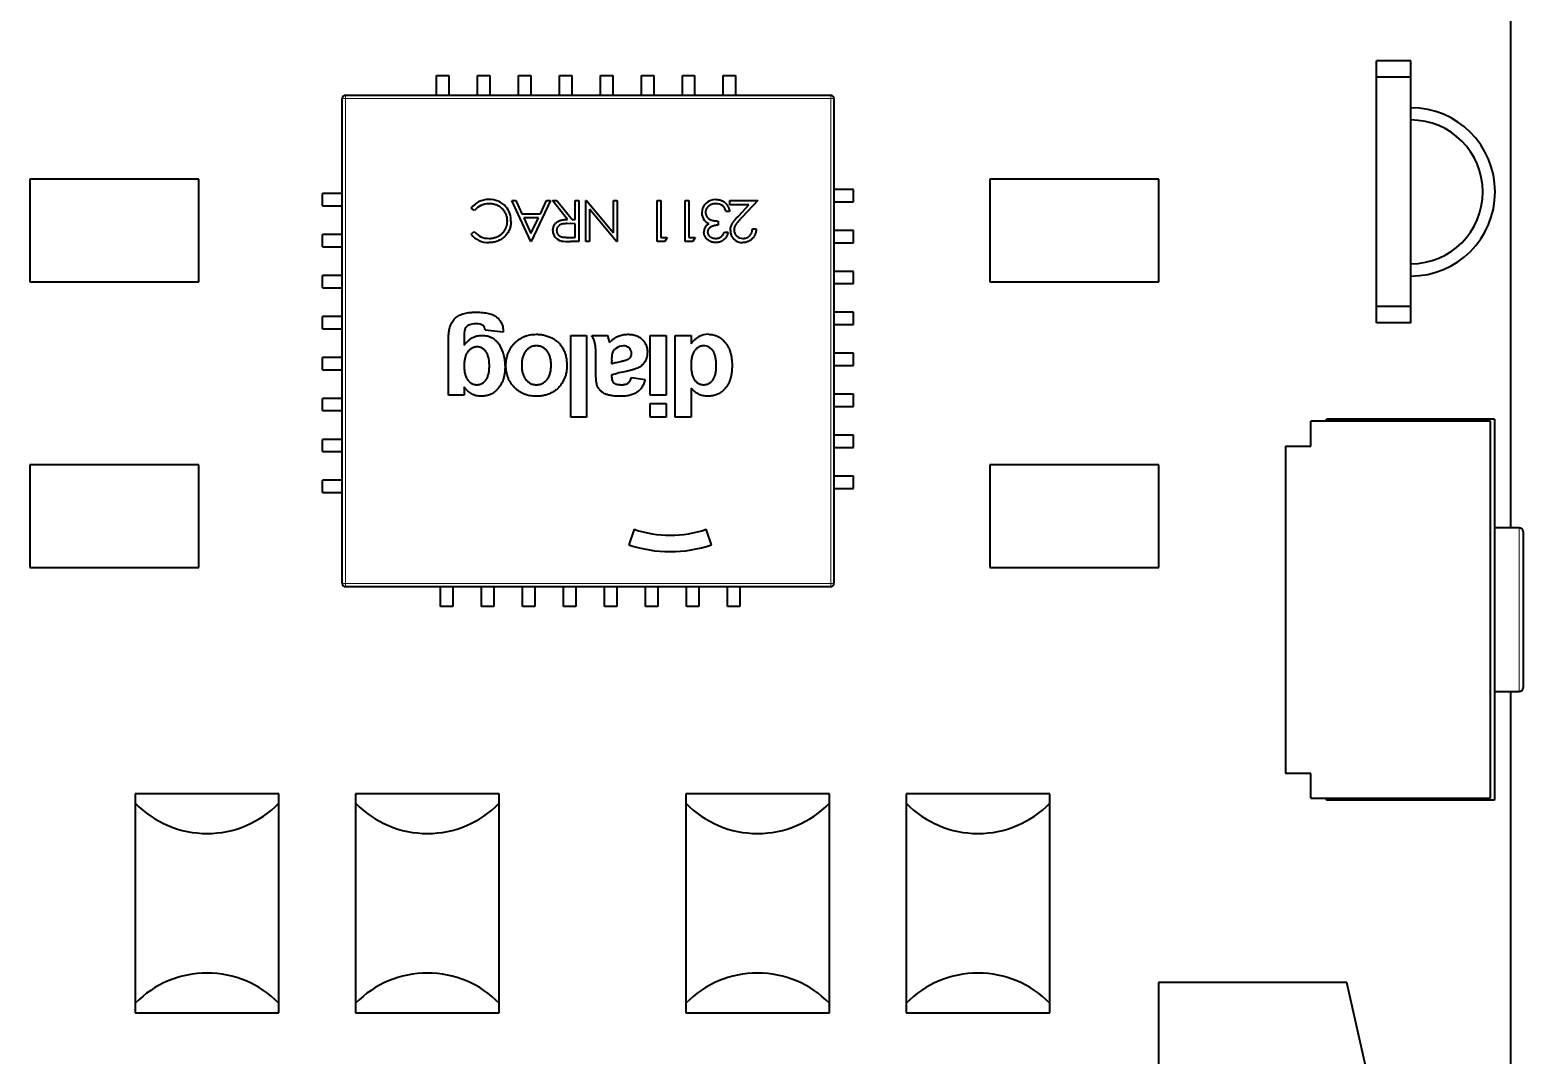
# Model space of a CAD drawing. Header units: inches. Extents: x 7.25 to 10.75, y 3.17 to 5.42.
# Drawn here: x 10.035 to 10.753, y 4.436 to 4.929 of the extents above; entities that cross this region are included whole.
import ezdxf

# ---------------------------------------------------------------- set-up
doc = ezdxf.new("R2010")
doc.units = ezdxf.units.IN
doc.header["$LTSCALE"] = 0.5
doc.header["$MEASUREMENT"] = 0
doc.layers.add('TANGENT_LINES', color=7, linetype='Continuous', lineweight=15)
doc.layers.add('Visible', color=7, linetype='Continuous', lineweight=40)

msp = doc.modelspace()

# ---------------------------------------------------------------- linework, layer by layer
at = {"layer": 'TANGENT_LINES'}
for p, q in [((10.18697, 4.89615), (10.18539, 4.89615)), ((10.18697, 4.89773), (10.18697, 4.89615)), ((10.18697, 4.89615), (10.18697, 4.66308)), ((10.42004, 4.89615), (10.18697, 4.89615)), ((10.42004, 4.89773), (10.42004, 4.89615)), ((10.42004, 4.66308), (10.42004, 4.89615)), ((10.42161, 4.89615), (10.42004, 4.89615)), ((10.75075, 4.61114), (10.75075, 4.68988)), ((10.18697, 4.66308), (10.18539, 4.66308)), ((10.18697, 4.66308), (10.42004, 4.66308)), ((10.18697, 4.66308), (10.18697, 4.66151)), ((10.42004, 4.66308), (10.42004, 4.66151)), ((10.42161, 4.66308), (10.42004, 4.66308))]:
    msp.add_line(p, q, dxfattribs=at)
at = {"layer": 'Visible'}
for p, q in [((10.74681, 4.68988), (10.74681, 5.25678)), ((10.23067, 4.89773), (10.23067, 4.90717)), ((10.23067, 4.90717), (10.23657, 4.90717)), ((10.23657, 4.90717), (10.23657, 4.89773)), ((10.25035, 4.89773), (10.25035, 4.90717)), ((10.25035, 4.90717), (10.25626, 4.90717)), ((10.25626, 4.90717), (10.25626, 4.89773)), ((10.27004, 4.89773), (10.27004, 4.90717)), ((10.27004, 4.90717), (10.27594, 4.90717)), ((10.27594, 4.90717), (10.27594, 4.89773)), ((10.28972, 4.89773), (10.28972, 4.90717)), ((10.28972, 4.90717), (10.29563, 4.90717)), ((10.29563, 4.90717), (10.29563, 4.89773)), ((10.30941, 4.89773), (10.30941, 4.90717)), ((10.30941, 4.90717), (10.31531, 4.90717)), ((10.31531, 4.90717), (10.31531, 4.89773)), ((10.32909, 4.89773), (10.32909, 4.90717)), ((10.32909, 4.90717), (10.335, 4.90717)), ((10.335, 4.90717), (10.335, 4.89773)), ((10.34878, 4.89773), (10.34878, 4.90717)), ((10.34878, 4.90717), (10.35468, 4.90717)), ((10.35468, 4.90717), (10.35468, 4.89773)), ((10.36846, 4.89773), (10.36846, 4.90717)), ((10.36846, 4.90717), (10.37437, 4.90717)), ((10.37437, 4.90717), (10.37437, 4.89773)), ((10.69878, 4.91426), (10.68224, 4.91426)), ((10.68224, 4.90639), (10.68224, 4.91426)), ((10.69878, 4.90639), (10.69878, 4.91426)), ((10.68224, 4.79615), (10.68224, 4.90639)), ((10.69878, 4.90639), (10.68224, 4.90639)), ((10.69878, 4.79615), (10.69878, 4.90639)), ((10.18539, 4.66308), (10.18539, 4.89615)), ((10.18697, 4.89773), (10.42004, 4.89773)), ((10.42161, 4.89615), (10.42161, 4.66308)), ((10.0353, 4.85738), (10.0353, 4.80809)), ((10.11654, 4.85738), (10.0353, 4.85738)), ((10.11654, 4.80809), (10.11654, 4.85738)), ((10.49654, 4.85738), (10.49654, 4.80809)), ((10.57777, 4.85738), (10.49654, 4.85738)), ((10.57777, 4.80809), (10.57777, 4.85738)), ((10.17594, 4.84458), (10.17594, 4.85048)), ((10.18539, 4.85048), (10.17594, 4.85048)), ((10.43106, 4.85245), (10.42161, 4.85245)), ((10.43106, 4.84654), (10.43106, 4.85245)), ((10.17594, 4.84458), (10.18539, 4.84458)), ((10.24885, 4.84228), (10.24728, 4.84347)), ((10.27591, 4.8274), (10.26682, 4.84709)), ((10.26682, 4.84709), (10.26874, 4.84709)), ((10.26874, 4.84709), (10.27165, 4.84078)), ((10.2855, 4.84709), (10.27616, 4.8274)), ((10.28058, 4.84078), (10.28357, 4.84709)), ((10.28357, 4.84709), (10.2855, 4.84709)), ((10.28635, 4.84709), (10.28854, 4.84709)), ((10.29359, 4.838), (10.28635, 4.84709)), ((10.28854, 4.84709), (10.29577, 4.838)), ((10.29721, 4.84709), (10.29897, 4.84709)), ((10.29721, 4.838), (10.29721, 4.84709)), ((10.29897, 4.84709), (10.29897, 4.8274)), ((10.30235, 4.84709), (10.30276, 4.84709)), ((10.30235, 4.8274), (10.30235, 4.84709)), ((10.30276, 4.84709), (10.31573, 4.83163)), ((10.30412, 4.8429), (10.30412, 4.8274)), ((10.31713, 4.8274), (10.30412, 4.8429)), ((10.31573, 4.83163), (10.31573, 4.84709)), ((10.31573, 4.84709), (10.3175, 4.84709)), ((10.3175, 4.84709), (10.3175, 4.8274)), ((10.33673, 4.84709), (10.33849, 4.84709)), ((10.33673, 4.8274), (10.33673, 4.84709)), ((10.33849, 4.84709), (10.33849, 4.82942)), ((10.3502, 4.84709), (10.35197, 4.84709)), ((10.3502, 4.8274), (10.3502, 4.84709)), ((10.35197, 4.84709), (10.35197, 4.82942)), ((10.37161, 4.84507), (10.37161, 4.84709)), ((10.37161, 4.84709), (10.38498, 4.84709)), ((10.38077, 4.84507), (10.37161, 4.84507)), ((10.37584, 4.83981), (10.38077, 4.84507)), ((10.38498, 4.84709), (10.37735, 4.83894)), ((10.42161, 4.84654), (10.43106, 4.84654)), ((10.27165, 4.84078), (10.28058, 4.84078)), ((10.27258, 4.83876), (10.27605, 4.83124)), ((10.27962, 4.83876), (10.27258, 4.83876)), ((10.27605, 4.83124), (10.27962, 4.83876)), ((10.29721, 4.83598), (10.2936, 4.83601)), ((10.29577, 4.838), (10.29721, 4.838)), ((10.29721, 4.82942), (10.29721, 4.83598)), ((10.36595, 4.83724), (10.36595, 4.83523)), ((10.3715, 4.84179), (10.36972, 4.84179)), ((10.17594, 4.82489), (10.17594, 4.8308)), ((10.18539, 4.8308), (10.17594, 4.8308)), ((10.24727, 4.831), (10.24883, 4.83219)), ((10.29352, 4.82942), (10.29721, 4.82942)), ((10.33849, 4.82942), (10.34152, 4.82942)), ((10.34152, 4.82942), (10.34037, 4.8274)), ((10.35197, 4.82942), (10.355, 4.82942)), ((10.355, 4.82942), (10.35384, 4.8274)), ((10.36898, 4.83194), (10.37075, 4.83194)), ((10.38246, 4.83346), (10.38422, 4.83346)), ((10.43106, 4.83277), (10.42161, 4.83277)), ((10.43106, 4.82686), (10.43106, 4.83277)), ((10.17594, 4.82489), (10.18539, 4.82489)), ((10.27616, 4.8274), (10.27591, 4.8274)), ((10.29897, 4.8274), (10.29503, 4.8274)), ((10.30412, 4.8274), (10.30235, 4.8274)), ((10.3175, 4.8274), (10.31713, 4.8274)), ((10.34037, 4.8274), (10.33673, 4.8274)), ((10.35384, 4.8274), (10.3502, 4.8274)), ((10.42161, 4.82686), (10.43106, 4.82686)), ((10.0353, 4.80809), (10.11654, 4.80809)), ((10.17594, 4.80521), (10.17594, 4.81111)), ((10.18539, 4.81111), (10.17594, 4.81111)), ((10.43106, 4.81308), (10.42161, 4.81308)), ((10.42161, 4.80717), (10.43106, 4.80717)), ((10.43106, 4.80717), (10.43106, 4.81308)), ((10.49654, 4.80809), (10.57777, 4.80809)), ((10.17594, 4.80521), (10.18539, 4.80521)), ((10.43106, 4.7934), (10.42161, 4.7934)), ((10.43106, 4.78749), (10.43106, 4.7934)), ((10.69878, 4.79615), (10.68224, 4.79615)), ((10.68224, 4.78828), (10.68224, 4.79615)), ((10.69878, 4.78828), (10.69878, 4.79615)), ((10.17594, 4.78552), (10.17594, 4.79143)), ((10.18539, 4.79143), (10.17594, 4.79143)), ((10.17594, 4.78552), (10.18539, 4.78552)), ((10.42161, 4.78749), (10.43106, 4.78749)), ((10.69878, 4.78828), (10.68224, 4.78828)), ((10.23637, 4.75357), (10.23637, 4.77902)), ((10.24394, 4.78168), (10.24394, 4.77754)), ((10.26262, 4.78385), (10.25402, 4.78487)), ((10.26265, 4.78476), (10.26262, 4.78385)), ((10.29522, 4.78234), (10.3028, 4.78234)), ((10.29522, 4.74297), (10.29522, 4.78234)), ((10.3028, 4.78234), (10.3028, 4.74297)), ((10.30522, 4.78234), (10.31282, 4.78234)), ((10.31282, 4.78234), (10.31352, 4.77993)), ((10.31351, 4.77993), (10.31376, 4.77897)), ((10.33338, 4.78234), (10.34095, 4.78234)), ((10.33338, 4.75357), (10.33338, 4.78234)), ((10.34095, 4.78234), (10.34095, 4.75357)), ((10.3454, 4.78234), (10.35297, 4.78234)), ((10.3454, 4.74297), (10.3454, 4.78234)), ((10.35297, 4.78234), (10.35297, 4.77818)), ((10.17594, 4.76584), (10.17594, 4.77174)), ((10.18539, 4.77174), (10.17594, 4.77174)), ((10.30724, 4.76409), (10.30724, 4.77293)), ((10.43106, 4.77371), (10.42161, 4.77371)), ((10.43106, 4.7678), (10.43106, 4.77371)), ((10.17594, 4.76584), (10.18539, 4.76584)), ((10.31481, 4.77014), (10.31481, 4.76871)), ((10.42161, 4.7678), (10.43106, 4.7678)), ((10.24394, 4.75753), (10.24394, 4.75357)), ((10.31481, 4.76319), (10.31481, 4.76244)), ((10.3244, 4.76215), (10.33096, 4.76114)), ((10.35297, 4.757), (10.35297, 4.74297)), ((10.17594, 4.74615), (10.17594, 4.75206)), ((10.18539, 4.75206), (10.17594, 4.75206)), ((10.24394, 4.75357), (10.23637, 4.75357)), ((10.34095, 4.75357), (10.33338, 4.75357)), ((10.33338, 4.74953), (10.34095, 4.74953)), ((10.33338, 4.74297), (10.33338, 4.74953)), ((10.34095, 4.74953), (10.34095, 4.74297)), ((10.43106, 4.75402), (10.42161, 4.75402)), ((10.43106, 4.74812), (10.43106, 4.75402)), ((10.17594, 4.74615), (10.18539, 4.74615)), ((10.3028, 4.74297), (10.29522, 4.74297)), ((10.34095, 4.74297), (10.33338, 4.74297)), ((10.35297, 4.74297), (10.3454, 4.74297)), ((10.42161, 4.74812), (10.43106, 4.74812)), ((10.73697, 4.74106), (10.65072, 4.74106)), ((10.65072, 4.72916), (10.65072, 4.74106)), ((10.73894, 4.74204), (10.65823, 4.74204)), ((10.65823, 4.74106), (10.65823, 4.74204)), ((10.73697, 4.55996), (10.73697, 4.74106)), ((10.73894, 4.74204), (10.73894, 4.55897)), ((10.17594, 4.72647), (10.17594, 4.73237)), ((10.18539, 4.73237), (10.17594, 4.73237)), ((10.43106, 4.73434), (10.42161, 4.73434)), ((10.42161, 4.72843), (10.43106, 4.72843)), ((10.43106, 4.72843), (10.43106, 4.73434)), ((10.63854, 4.72916), (10.63854, 4.57185)), ((10.63854, 4.72916), (10.65072, 4.72916)), ((10.17594, 4.72647), (10.18539, 4.72647)), ((10.0353, 4.7201), (10.0353, 4.67081)), ((10.11654, 4.7201), (10.0353, 4.7201)), ((10.11654, 4.67081), (10.11654, 4.7201)), ((10.43106, 4.71465), (10.42161, 4.71465)), ((10.43106, 4.70875), (10.43106, 4.71465)), ((10.49654, 4.7201), (10.49654, 4.67081)), ((10.57777, 4.7201), (10.49654, 4.7201)), ((10.57777, 4.67081), (10.57777, 4.7201)), ((10.17594, 4.70678), (10.17594, 4.71269)), ((10.18539, 4.71269), (10.17594, 4.71269)), ((10.17594, 4.70678), (10.18539, 4.70678)), ((10.42161, 4.70875), (10.43106, 4.70875)), ((10.32565, 4.68915), (10.3231, 4.6817)), ((10.36279, 4.6817), (10.36024, 4.68915)), ((10.75075, 4.68988), (10.73894, 4.68988)), ((10.75272, 4.68791), (10.75272, 4.61311)), ((10.0353, 4.67081), (10.11654, 4.67081)), ((10.49654, 4.67081), (10.57777, 4.67081)), ((10.42004, 4.66151), (10.18697, 4.66151)), ((10.23264, 4.65206), (10.23264, 4.66151)), ((10.23854, 4.66151), (10.23854, 4.65206)), ((10.25232, 4.65206), (10.25232, 4.66151)), ((10.25823, 4.66151), (10.25823, 4.65206)), ((10.27201, 4.65206), (10.27201, 4.66151)), ((10.27791, 4.66151), (10.27791, 4.65206)), ((10.29169, 4.65206), (10.29169, 4.66151)), ((10.2976, 4.66151), (10.2976, 4.65206)), ((10.31138, 4.65206), (10.31138, 4.66151)), ((10.31728, 4.66151), (10.31728, 4.65206)), ((10.33106, 4.65206), (10.33106, 4.66151)), ((10.33697, 4.66151), (10.33697, 4.65206)), ((10.35075, 4.65206), (10.35075, 4.66151)), ((10.35665, 4.66151), (10.35665, 4.65206)), ((10.37043, 4.65206), (10.37043, 4.66151)), ((10.37634, 4.66151), (10.37634, 4.65206)), ((10.23854, 4.65206), (10.23264, 4.65206)), ((10.25823, 4.65206), (10.25232, 4.65206)), ((10.27791, 4.65206), (10.27201, 4.65206)), ((10.2976, 4.65206), (10.29169, 4.65206)), ((10.31728, 4.65206), (10.31138, 4.65206)), ((10.33697, 4.65206), (10.33106, 4.65206)), ((10.35665, 4.65206), (10.35075, 4.65206)), ((10.37634, 4.65206), (10.37043, 4.65206)), ((10.73894, 4.61114), (10.75075, 4.61114)), ((10.74681, 3.28828), (10.74681, 4.61114)), ((10.65072, 4.57185), (10.63854, 4.57185)), ((10.65072, 4.55996), (10.65072, 4.57185)), ((10.08595, 4.5621), (10.08595, 4.55751)), ((10.15494, 4.5621), (10.08595, 4.5621)), ((10.08595, 4.55751), (10.08595, 4.46143)), ((10.15494, 4.55751), (10.15494, 4.5621)), ((10.15494, 4.46143), (10.15494, 4.55751)), ((10.19182, 4.5621), (10.19182, 4.55751)), ((10.26081, 4.5621), (10.19182, 4.5621)), ((10.19182, 4.55751), (10.19182, 4.46143)), ((10.26081, 4.55751), (10.26081, 4.5621)), ((10.26081, 4.46143), (10.26081, 4.55751)), ((10.35043, 4.5621), (10.35043, 4.55751)), ((10.41942, 4.5621), (10.35043, 4.5621)), ((10.35043, 4.55751), (10.35043, 4.46143)), ((10.41942, 4.55751), (10.41942, 4.5621)), ((10.41942, 4.46143), (10.41942, 4.55751)), ((10.4563, 4.5621), (10.4563, 4.55751)), ((10.52529, 4.5621), (10.4563, 4.5621)), ((10.4563, 4.55751), (10.4563, 4.46143)), ((10.52529, 4.55751), (10.52529, 4.5621)), ((10.52529, 4.46143), (10.52529, 4.55751)), ((10.65072, 4.55996), (10.73697, 4.55996)), ((10.65823, 4.55897), (10.65823, 4.55996)), ((10.73894, 4.55897), (10.65823, 4.55897)), ((10.66807, 4.47135), (10.57752, 4.47135)), ((10.57752, 4.47135), (10.57752, 4.43198)), ((10.69563, 4.3493), (10.66807, 4.47135)), ((10.08595, 4.46143), (10.08595, 4.45684)), ((10.08595, 4.45684), (10.15494, 4.45684)), ((10.15494, 4.45684), (10.15494, 4.46143)), ((10.19182, 4.46143), (10.19182, 4.45684)), ((10.19182, 4.45684), (10.26081, 4.45684)), ((10.26081, 4.45684), (10.26081, 4.46143)), ((10.35043, 4.46143), (10.35043, 4.45684)), ((10.35043, 4.45684), (10.41942, 4.45684)), ((10.41942, 4.45684), (10.41942, 4.46143)), ((10.4563, 4.46143), (10.4563, 4.45684)), ((10.4563, 4.45684), (10.52529, 4.45684)), ((10.52529, 4.45684), (10.52529, 4.46143))]:
    msp.add_line(p, q, dxfattribs=at)
for centre, radius, start, end in [((10.18697, 4.89615), 0.00157, 90, 180), ((10.42004, 4.89615), 0.00157, 0, 90), ((10.69878, 4.85127), 0.04045, 270, 90), ((10.69878, 4.85127), 0.03454, 270, 90), ((10.25553, 4.83725), 0.01033, 88.20658, 142.98637), ((10.2557, 4.83679), 0.00877, 88.94107, 141.31103), ((10.25638, 4.8374), 0.01017, 41.63939, 92.98556), ((10.2561, 4.83742), 0.01036, 358.3805, 40.50907), ((10.36462, 4.84109), 0.00651, 87.15195, 178.71916), ((10.36514, 4.84059), 0.00498, 52.04896, 92.6527), ((10.36437, 4.84061), 0.00548, 12.38799, 45.54794), ((10.364, 4.84125), 0.00587, 180.14876, 216.83072), ((10.36372, 4.83207), 0.00459, 119.7751, 180.67307), ((10.36329, 4.84059), 0.00488, 215.55794, 247.74252), ((10.25548, 4.83719), 0.01028, 217.00611, 272.20639), ((10.2557, 4.83779), 0.00886, 219.16868, 271.8701), ((10.29154, 4.83256), 0.00497, 178.79623, 258.80547), ((10.37762, 4.83265), 0.00576, 179.05612, 271.81511), ((10.37773, 4.83306), 0.00413, 182.10176, 272.30099), ((10.29425, 4.85485), 0.02745, 262.28865, 271.62572), ((10.24764, 4.7841), 0.0035, 123.7373, 163.25303), ((10.24932, 4.77972), 0.00816, 85.96579, 116.45343), ((10.25034, 4.78283), 0.00505, 56.88521, 95.08697), ((10.2507, 4.78477), 0.00332, 1.58085, 43.57708), ((10.2567, 4.78232), 0.01275, 167.32878, 182.89759), ((10.36148, 4.77277), 0.01008, 90.50254, 147.54485), ((10.24626, 4.76856), 0.01735, 357.73009, 30.91723), ((10.33087, 4.77076), 0.01606, 169.65795, 182.20883), ((10.31919, 4.7725), 0.00425, 124.41852, 164.43712), ((10.32049, 4.77133), 0.00596, 90.3896, 128.38182), ((10.32066, 4.77353), 0.00375, 0.9127, 93.18333), ((10.32147, 4.7736), 0.00294, 301.25941, 359.68072), ((10.35898, 4.77192), 0.00538, 25.42414, 90.08644), ((10.32872, 4.72417), 0.04142, 99.46342, 109.62413), ((10.34294, 4.7397), 0.05343, 251.11312, 288.88688), ((10.75075, 4.68791), 0.00197, 0, 90), ((10.34294, 4.7397), 0.0613, 251.11312, 288.88688), ((10.18697, 4.66308), 0.00157, 180, 270), ((10.42004, 4.66308), 0.00157, 270, 0), ((10.75075, 4.61311), 0.00197, 270, 0), ((10.12045, 4.59119), 0.04821, 224.32031, 315.67969), ((10.22632, 4.59119), 0.04821, 224.32031, 315.67969), ((10.38493, 4.59119), 0.04821, 224.32031, 315.67969), ((10.4908, 4.59119), 0.04821, 224.32031, 315.67969), ((10.12045, 4.42774), 0.04821, 44.32031, 135.67969), ((10.22632, 4.42774), 0.04821, 44.32031, 135.67969), ((10.38493, 4.42774), 0.04821, 44.32031, 135.67969), ((10.4908, 4.42774), 0.04821, 44.32031, 135.67969)]:
    msp.add_arc(centre, radius, start, end, dxfattribs=at)
for points, knots in [([(10.2647, 4.83726), (10.26469, 4.83756), (10.26468, 4.83813), (10.26456, 4.83896), (10.26437, 4.83977), (10.26409, 4.84053), (10.26374, 4.84126), (10.2633, 4.84194), (10.26279, 4.8426), (10.2622, 4.84321), (10.26156, 4.84376), (10.26087, 4.84425), (10.26013, 4.84465), (10.25936, 4.84499), (10.25854, 4.84525), (10.25769, 4.84544), (10.25679, 4.84556), (10.25618, 4.84557), (10.25586, 4.84557)], [0, 0, 0, 0, 0.064322, 0.126289, 0.186724, 0.246417, 0.305584, 0.365437, 0.426333, 0.488846, 0.55173, 0.613923, 0.675488, 0.737337, 0.800231, 0.864504, 0.931042, 1, 1, 1, 1]), ([(10.36491, 4.84557), (10.36472, 4.84557), (10.36436, 4.84556), (10.36384, 4.8455), (10.36334, 4.84541), (10.36287, 4.84527), (10.36242, 4.8451), (10.36201, 4.84488), (10.36163, 4.84462), (10.36127, 4.84433), (10.36095, 4.84402), (10.36067, 4.84368), (10.36043, 4.84334), (10.36023, 4.84298), (10.36008, 4.84261), (10.35998, 4.84222), (10.3599, 4.84182), (10.3599, 4.84155), (10.3599, 4.84141)], [0, 0, 0, 0, 0.076072, 0.148752, 0.218403, 0.28576, 0.350598, 0.414964, 0.478069, 0.541761, 0.60435, 0.664075, 0.721464, 0.777587, 0.832644, 0.887844, 0.94346, 1, 1, 1, 1]), ([(10.36494, 4.84759), (10.36515, 4.84759), (10.36556, 4.84758), (10.36617, 4.84751), (10.36675, 4.84739), (10.36731, 4.84724), (10.36783, 4.84702), (10.36834, 4.84677), (10.36881, 4.84647), (10.36926, 4.84612), (10.36967, 4.84573), (10.36993, 4.84543), (10.37007, 4.84526), (10.37008, 4.84524), (10.37018, 4.8451), (10.3704, 4.8448), (10.37069, 4.8443), (10.37095, 4.84373), (10.37117, 4.84312), (10.37137, 4.84247), (10.37146, 4.84202), (10.3715, 4.84179)], [0, 0, 0, 0, 0.065538, 0.128956, 0.190367, 0.249965, 0.308569, 0.366415, 0.424556, 0.483181, 0.542251, 0.601744, 0.608717, 0.608717, 0.608717, 0.662508, 0.7245, 0.789139, 0.856354, 0.926299, 1, 1, 1, 1]), ([(10.26647, 4.83713), (10.26646, 4.83678), (10.26644, 4.83608), (10.2663, 4.83506), (10.26606, 4.83408), (10.26573, 4.83314), (10.2653, 4.83225), (10.26478, 4.8314), (10.26416, 4.83059), (10.26346, 4.82984), (10.26268, 4.82915), (10.26185, 4.82854), (10.26097, 4.82804), (10.26005, 4.82762), (10.25907, 4.82729), (10.25805, 4.82707), (10.25698, 4.82692), (10.25625, 4.82691), (10.25588, 4.8269)], [0, 0, 0, 0, 0.064558, 0.127014, 0.187955, 0.248014, 0.307748, 0.368235, 0.42947, 0.492743, 0.556258, 0.618217, 0.679655, 0.741246, 0.803415, 0.866815, 0.932328, 1, 1, 1, 1]), ([(10.25599, 4.82892), (10.25618, 4.82892), (10.25658, 4.82892), (10.25716, 4.82898), (10.25773, 4.82907), (10.25829, 4.82919), (10.25884, 4.82935), (10.25938, 4.82954), (10.25991, 4.82977), (10.26042, 4.83003), (10.26091, 4.83032), (10.26138, 4.83063), (10.26182, 4.83097), (10.26223, 4.83134), (10.26262, 4.83172), (10.26297, 4.83213), (10.26329, 4.83257), (10.26359, 4.83303), (10.26385, 4.8335), (10.26407, 4.834), (10.26427, 4.83451), (10.26443, 4.83503), (10.26455, 4.83557), (10.26464, 4.83612), (10.26469, 4.83669), (10.2647, 4.83707), (10.2647, 4.83726)], [0, 0, 0, 0, 0.043953, 0.087499, 0.130458, 0.172745, 0.215395, 0.25764, 0.300141, 0.343108, 0.38591, 0.427669, 0.4688, 0.509472, 0.549862, 0.589957, 0.630146, 0.670608, 0.711121, 0.751363, 0.791784, 0.832465, 0.873324, 0.914546, 0.956925, 1, 1, 1, 1]), ([(10.28661, 4.83267), (10.28661, 4.83293), (10.28663, 4.83344), (10.28678, 4.83418), (10.28703, 4.83488), (10.28737, 4.83552), (10.2878, 4.8361), (10.28832, 4.83661), (10.28892, 4.83703), (10.28949, 4.83733), (10.28999, 4.83751), (10.2904, 4.83765), (10.29085, 4.83775), (10.29133, 4.83784), (10.29184, 4.83791), (10.29239, 4.83796), (10.29298, 4.83799), (10.29338, 4.838), (10.29359, 4.838)], [0, 0, 0, 0, 0.07878, 0.153721, 0.226714, 0.299191, 0.37119, 0.443006, 0.516689, 0.593217, 0.633873, 0.676989, 0.7229, 0.771959, 0.824211, 0.879379, 0.937948, 1, 1, 1, 1]), ([(10.2936, 4.83601), (10.29343, 4.83601), (10.29311, 4.83601), (10.29264, 4.83599), (10.2922, 4.83596), (10.29179, 4.83592), (10.29142, 4.83587), (10.29108, 4.83581), (10.29078, 4.83574), (10.29043, 4.83562), (10.29003, 4.83545), (10.2896, 4.83518), (10.28923, 4.83486), (10.28893, 4.83448), (10.28868, 4.83406), (10.28851, 4.83362), (10.28839, 4.83315), (10.28838, 4.83283), (10.28837, 4.83266)], [0, 0, 0, 0, 0.071655, 0.138887, 0.201147, 0.259076, 0.312197, 0.360614, 0.405011, 0.445019, 0.518453, 0.589423, 0.658039, 0.727281, 0.795827, 0.863188, 0.930404, 1, 1, 1, 1]), ([(10.3599, 4.84141), (10.3599, 4.84123), (10.35992, 4.84086), (10.36005, 4.84032), (10.36027, 4.8398), (10.36057, 4.83931), (10.36094, 4.83886), (10.36137, 4.83845), (10.36186, 4.83812), (10.36232, 4.83789), (10.36272, 4.83773), (10.36307, 4.83762), (10.36345, 4.83754), (10.36388, 4.83745), (10.36434, 4.83738), (10.36484, 4.83732), (10.36538, 4.83728), (10.36576, 4.83726), (10.36595, 4.83724)], [0, 0, 0, 0, 0.066907, 0.13348, 0.201027, 0.271634, 0.342905, 0.413859, 0.485996, 0.560246, 0.599899, 0.644068, 0.691904, 0.744697, 0.801499, 0.862863, 0.929331, 1, 1, 1, 1]), ([(10.37186, 4.83275), (10.37187, 4.83302), (10.37189, 4.83357), (10.37205, 4.83437), (10.3723, 4.83514), (10.3726, 4.83576), (10.37291, 4.83626), (10.37319, 4.83668), (10.37351, 4.83712), (10.37388, 4.8376), (10.37431, 4.83811), (10.37477, 4.83865), (10.37529, 4.83922), (10.37565, 4.83961), (10.37584, 4.83981)], [0, 0, 0, 0, 0.098701, 0.195671, 0.29242, 0.391339, 0.444459, 0.504225, 0.570348, 0.642914, 0.72229, 0.807923, 0.90047, 1, 1, 1, 1]), ([(10.37735, 4.83894), (10.37716, 4.83875), (10.3768, 4.83837), (10.3763, 4.83783), (10.37585, 4.83732), (10.37544, 4.83686), (10.37509, 4.83643), (10.37478, 4.83605), (10.37454, 4.83569), (10.37427, 4.83528), (10.37401, 4.83478), (10.37379, 4.83417), (10.37365, 4.83354), (10.37363, 4.83312), (10.37362, 4.83291)], [0, 0, 0, 0, 0.110803, 0.212829, 0.306101, 0.390647, 0.466924, 0.534481, 0.593587, 0.644557, 0.7362, 0.825024, 0.911986, 1, 1, 1, 1]), ([(10.28837, 4.83266), (10.28838, 4.8325), (10.28839, 4.83219), (10.2885, 4.83173), (10.28869, 4.8313), (10.28893, 4.83089), (10.28924, 4.83052), (10.2896, 4.83021), (10.29, 4.82995), (10.29037, 4.82978), (10.2907, 4.82968), (10.29099, 4.8296), (10.29132, 4.82955), (10.29168, 4.8295), (10.29209, 4.82946), (10.29253, 4.82944), (10.29301, 4.82942), (10.29334, 4.82942), (10.29352, 4.82942)], [0, 0, 0, 0, 0.068801, 0.136339, 0.203981, 0.273501, 0.342899, 0.410938, 0.479129, 0.54949, 0.587827, 0.630814, 0.678939, 0.731984, 0.79115, 0.85531, 0.9251, 1, 1, 1, 1]), ([(10.36489, 4.8269), (10.36463, 4.8269), (10.36412, 4.82692), (10.36338, 4.82706), (10.36266, 4.82728), (10.36197, 4.82759), (10.36133, 4.82797), (10.36077, 4.82842), (10.36028, 4.82893), (10.35987, 4.8295), (10.35955, 4.8301), (10.35931, 4.83072), (10.35917, 4.83136), (10.35915, 4.8318), (10.35914, 4.83201)], [0, 0, 0, 0, 0.090254, 0.17854, 0.266093, 0.354631, 0.441886, 0.525747, 0.608114, 0.690197, 0.770821, 0.848326, 0.924012, 1, 1, 1, 1]), ([(10.36595, 4.83523), (10.36571, 4.83522), (10.36523, 4.83521), (10.36453, 4.83512), (10.36387, 4.83498), (10.36325, 4.83477), (10.36268, 4.83453), (10.36219, 4.83425), (10.36178, 4.83394), (10.36146, 4.83359), (10.36121, 4.83322), (10.36103, 4.83283), (10.36093, 4.83242), (10.36091, 4.83214), (10.36091, 4.832)], [0, 0, 0, 0, 0.110174, 0.215729, 0.318104, 0.417658, 0.511742, 0.59626, 0.673405, 0.744145, 0.810662, 0.874049, 0.936691, 1, 1, 1, 1]), ([(10.36091, 4.832), (10.36091, 4.8319), (10.36091, 4.8317), (10.36097, 4.8314), (10.36106, 4.83111), (10.36118, 4.83083), (10.36134, 4.83056), (10.36153, 4.8303), (10.36177, 4.83006), (10.36203, 4.82983), (10.36231, 4.82961), (10.36262, 4.82943), (10.36295, 4.82927), (10.3633, 4.82914), (10.36366, 4.82904), (10.36405, 4.82897), (10.36445, 4.82893), (10.36472, 4.82892), (10.36486, 4.82892)], [0, 0, 0, 0, 0.05527, 0.109958, 0.163912, 0.218089, 0.273309, 0.330914, 0.390994, 0.454641, 0.518898, 0.583342, 0.648543, 0.715053, 0.782519, 0.852334, 0.924934, 1, 1, 1, 1]), ([(10.36486, 4.82892), (10.36509, 4.82892), (10.36553, 4.82894), (10.36616, 4.82907), (10.36674, 4.82929), (10.36719, 4.82954), (10.36752, 4.82979), (10.36776, 4.83001), (10.36799, 4.83026), (10.36821, 4.83054), (10.36842, 4.83085), (10.36862, 4.83119), (10.36881, 4.83155), (10.36892, 4.83181), (10.36898, 4.83194)], [0, 0, 0, 0, 0.122712, 0.239685, 0.351816, 0.463766, 0.520818, 0.579448, 0.640604, 0.705298, 0.773634, 0.844669, 0.920057, 1, 1, 1, 1]), ([(10.37075, 4.83194), (10.3707, 4.83175), (10.37061, 4.83136), (10.37041, 4.83081), (10.3702, 4.83028), (10.36994, 4.8298), (10.36966, 4.82934), (10.36935, 4.82893), (10.369, 4.82854), (10.36862, 4.8282), (10.36822, 4.82789), (10.3678, 4.82763), (10.36736, 4.8274), (10.3669, 4.82722), (10.36642, 4.82708), (10.36592, 4.82697), (10.36541, 4.82691), (10.36506, 4.8269), (10.36489, 4.8269)], [0, 0, 0, 0, 0.072625, 0.141977, 0.208985, 0.273957, 0.336889, 0.398745, 0.460116, 0.520825, 0.580994, 0.640152, 0.698622, 0.757271, 0.816427, 0.876254, 0.937165, 1, 1, 1, 1]), ([(10.38422, 4.83346), (10.38421, 4.83322), (10.38419, 4.83276), (10.38408, 4.83209), (10.38393, 4.83145), (10.38372, 4.83084), (10.38345, 4.83027), (10.38313, 4.82972), (10.38276, 4.82921), (10.38233, 4.82874), (10.38186, 4.8283), (10.38136, 4.82793), (10.38083, 4.82761), (10.38028, 4.82735), (10.3797, 4.82715), (10.37909, 4.827), (10.37846, 4.82691), (10.37802, 4.8269), (10.3778, 4.8269)], [0, 0, 0, 0, 0.068791, 0.135103, 0.198979, 0.261904, 0.323495, 0.385195, 0.446969, 0.509765, 0.572251, 0.633405, 0.693251, 0.752583, 0.812579, 0.873275, 0.93555, 1, 1, 1, 1]), ([(10.3779, 4.82892), (10.37805, 4.82892), (10.37835, 4.82893), (10.37879, 4.82899), (10.37922, 4.82907), (10.37962, 4.82921), (10.38001, 4.82937), (10.38037, 4.82958), (10.38072, 4.82982), (10.38104, 4.8301), (10.38134, 4.83042), (10.3816, 4.83076), (10.38183, 4.83114), (10.38203, 4.83154), (10.38219, 4.83198), (10.38231, 4.83245), (10.38241, 4.83294), (10.38244, 4.83328), (10.38246, 4.83346)], [0, 0, 0, 0, 0.06443, 0.12653, 0.186744, 0.245898, 0.304053, 0.362196, 0.420655, 0.480331, 0.540663, 0.600744, 0.661982, 0.72448, 0.789067, 0.856333, 0.926362, 1, 1, 1, 1]), ([(10.23637, 4.77902), (10.23638, 4.77942), (10.23639, 4.78021), (10.23641, 4.78134), (10.23649, 4.7824), (10.23656, 4.78338), (10.23669, 4.78428), (10.23681, 4.7851), (10.23699, 4.78584), (10.23724, 4.78671), (10.23761, 4.78768), (10.23814, 4.78874), (10.23875, 4.78965), (10.23946, 4.79044), (10.24028, 4.79112), (10.2412, 4.79172), (10.24225, 4.79224), (10.24344, 4.79267), (10.24475, 4.79303), (10.24623, 4.79327), (10.24787, 4.79342), (10.24901, 4.79344), (10.24961, 4.79344)], [0, 0, 0, 0, 0.052879, 0.10234, 0.148452, 0.191535, 0.230673, 0.266855, 0.300002, 0.329996, 0.38477, 0.435596, 0.483305, 0.528528, 0.573852, 0.621279, 0.672257, 0.726468, 0.78552, 0.85032, 0.921691, 1, 1, 1, 1]), ([(10.24961, 4.79344), (10.25018, 4.79344), (10.25128, 4.79342), (10.25287, 4.79332), (10.25432, 4.79312), (10.25564, 4.79285), (10.25684, 4.79251), (10.25792, 4.7921), (10.25886, 4.79159), (10.25968, 4.79101), (10.26038, 4.79037), (10.26098, 4.78969), (10.26149, 4.78897), (10.26192, 4.78821), (10.26224, 4.78741), (10.26247, 4.78656), (10.26262, 4.78568), (10.26263, 4.78507), (10.26264, 4.78476)], [0, 0, 0, 0, 0.096807, 0.186225, 0.269043, 0.345052, 0.415627, 0.480311, 0.540573, 0.596516, 0.649557, 0.700744, 0.75062, 0.799528, 0.848144, 0.897157, 0.94775, 1, 1, 1, 1]), ([(10.24394, 4.77754), (10.24424, 4.77792), (10.24482, 4.77866), (10.24579, 4.77964), (10.24679, 4.78047), (10.24784, 4.78116), (10.24894, 4.78168), (10.25007, 4.78207), (10.25125, 4.78229), (10.25205, 4.78232), (10.25245, 4.78234)], [0, 0, 0, 0, 0.143525, 0.277554, 0.405559, 0.52859, 0.646717, 0.76389, 0.880896, 1, 1, 1, 1]), ([(10.25245, 4.78234), (10.2529, 4.78232), (10.25377, 4.7823), (10.25504, 4.78206), (10.25625, 4.78168), (10.25737, 4.78114), (10.25843, 4.78045), (10.25941, 4.7796), (10.26032, 4.7786), (10.26085, 4.77785), (10.26112, 4.77746)], [0, 0, 0, 0, 0.128323, 0.251576, 0.371674, 0.491013, 0.611477, 0.734552, 0.863856, 1, 1, 1, 1]), ([(10.26403, 4.76788), (10.26404, 4.7684), (10.26406, 4.76944), (10.26427, 4.77096), (10.26459, 4.77241), (10.26505, 4.77379), (10.26564, 4.7751), (10.26635, 4.77635), (10.2672, 4.77752), (10.26817, 4.77861), (10.26924, 4.7796), (10.27037, 4.78047), (10.27154, 4.78117), (10.27234, 4.78155), (10.27272, 4.78172), (10.27277, 4.78174), (10.27326, 4.78194), (10.27422, 4.78227), (10.27564, 4.7826), (10.27712, 4.78281), (10.27813, 4.78283), (10.27865, 4.78284)], [0, 0, 0, 0, 0.067769, 0.132665, 0.195844, 0.257954, 0.318876, 0.379843, 0.441369, 0.504123, 0.566581, 0.627629, 0.687774, 0.740597, 0.740597, 0.740597, 0.747754, 0.808695, 0.870309, 0.933914, 1, 1, 1, 1]), ([(10.27865, 4.78284), (10.27929, 4.78282), (10.28057, 4.78278), (10.28247, 4.78244), (10.28431, 4.78187), (10.2858, 4.78123), (10.28694, 4.78062), (10.28775, 4.7801), (10.2885, 4.77952), (10.28921, 4.7789), (10.28985, 4.77822), (10.29046, 4.7775), (10.29099, 4.77671), (10.29148, 4.77588), (10.29192, 4.77501), (10.29221, 4.77426), (10.29237, 4.77382), (10.29241, 4.77368), (10.29248, 4.77349), (10.29264, 4.77297), (10.29286, 4.77209), (10.29306, 4.77102), (10.2932, 4.76991), (10.29329, 4.76874), (10.2933, 4.76795), (10.29331, 4.76755)], [0, 0, 0, 0, 0.080552, 0.160531, 0.240811, 0.322302, 0.363152, 0.403194, 0.442943, 0.481701, 0.520865, 0.560195, 0.59978, 0.63997, 0.680799, 0.722356, 0.740142, 0.740142, 0.740142, 0.764985, 0.808871, 0.854122, 0.900971, 0.949556, 1, 1, 1, 1]), ([(10.30724, 4.77293), (10.30724, 4.77324), (10.30723, 4.77383), (10.30722, 4.77468), (10.30718, 4.77547), (10.30713, 4.77619), (10.30708, 4.77686), (10.30701, 4.77746), (10.30692, 4.778), (10.30678, 4.77865), (10.30656, 4.77944), (10.3062, 4.78038), (10.30576, 4.78136), (10.3054, 4.78201), (10.30522, 4.78234)], [0, 0, 0, 0, 0.093685, 0.18092, 0.261781, 0.336238, 0.404311, 0.46692, 0.52255, 0.57292, 0.670319, 0.773065, 0.882946, 1, 1, 1, 1]), ([(10.31378, 4.77897), (10.3141, 4.77928), (10.31473, 4.77988), (10.31574, 4.78068), (10.31679, 4.78134), (10.31787, 4.78189), (10.31899, 4.78232), (10.32014, 4.78262), (10.32134, 4.78281), (10.32215, 4.78283), (10.32255, 4.78284)], [0, 0, 0, 0, 0.135274, 0.2652, 0.391025, 0.513009, 0.63378, 0.753679, 0.875854, 1, 1, 1, 1]), ([(10.32255, 4.78284), (10.32291, 4.78284), (10.3236, 4.78282), (10.32461, 4.78272), (10.32556, 4.78251), (10.32646, 4.78226), (10.3273, 4.78191), (10.32808, 4.78149), (10.3288, 4.78099), (10.32946, 4.78041), (10.33005, 4.77978), (10.33057, 4.77911), (10.331, 4.77839), (10.33135, 4.77764), (10.33163, 4.77684), (10.33183, 4.776), (10.33195, 4.77513), (10.33196, 4.77453), (10.33197, 4.77422)], [0, 0, 0, 0, 0.074148, 0.144822, 0.212101, 0.276714, 0.339707, 0.400858, 0.461607, 0.522689, 0.582878, 0.641609, 0.699217, 0.75741, 0.815561, 0.875338, 0.936272, 1, 1, 1, 1]), ([(10.36139, 4.78284), (10.36177, 4.78283), (10.36252, 4.78281), (10.36363, 4.78263), (10.36468, 4.7823), (10.36571, 4.78188), (10.36669, 4.78131), (10.36762, 4.78063), (10.36852, 4.77981), (10.36921, 4.77906), (10.36959, 4.77857), (10.36972, 4.77841), (10.36985, 4.77822), (10.37024, 4.77767), (10.37082, 4.77671), (10.37139, 4.77547), (10.37185, 4.77413), (10.37221, 4.7727), (10.37247, 4.77116), (10.37262, 4.76953), (10.37264, 4.76842), (10.37265, 4.76784)], [0, 0, 0, 0, 0.05429, 0.107326, 0.159968, 0.212611, 0.266073, 0.321038, 0.378341, 0.438557, 0.46757, 0.46757, 0.46757, 0.500444, 0.563582, 0.628259, 0.695642, 0.765942, 0.84002, 0.917895, 1, 1, 1, 1]), ([(10.25023, 4.77679), (10.25001, 4.77678), (10.24958, 4.77677), (10.24896, 4.77665), (10.24835, 4.77649), (10.24779, 4.77623), (10.24723, 4.77591), (10.24672, 4.77551), (10.24621, 4.77505), (10.24575, 4.77452), (10.24532, 4.77392), (10.24495, 4.77324), (10.24463, 4.7725), (10.24439, 4.77169), (10.24418, 4.77081), (10.24404, 4.76986), (10.24396, 4.76885), (10.24395, 4.76815), (10.24394, 4.76779)], [0, 0, 0, 0, 0.052671, 0.104145, 0.154907, 0.205457, 0.256626, 0.309749, 0.364689, 0.422448, 0.482262, 0.544577, 0.610118, 0.678704, 0.751846, 0.829696, 0.912067, 1, 1, 1, 1]), ([(10.25606, 4.76759), (10.25605, 4.76798), (10.25605, 4.76872), (10.25597, 4.76979), (10.25583, 4.77079), (10.25565, 4.7717), (10.25542, 4.77254), (10.25513, 4.77329), (10.25479, 4.77398), (10.25439, 4.77457), (10.25396, 4.77509), (10.2535, 4.77554), (10.25301, 4.77592), (10.25251, 4.77625), (10.25197, 4.77648), (10.25141, 4.77665), (10.25083, 4.77678), (10.25043, 4.77678), (10.25023, 4.77679)], [0, 0, 0, 0, 0.094535, 0.182815, 0.265122, 0.341043, 0.41236, 0.478359, 0.540604, 0.598957, 0.654574, 0.707218, 0.757467, 0.806325, 0.853848, 0.901967, 0.950086, 1, 1, 1, 1]), ([(10.27865, 4.77729), (10.27841, 4.77728), (10.27793, 4.77727), (10.27722, 4.77716), (10.27654, 4.77697), (10.27589, 4.7767), (10.27527, 4.77636), (10.27469, 4.77594), (10.27414, 4.77545), (10.27361, 4.77489), (10.27314, 4.77425), (10.27273, 4.77354), (10.27237, 4.77277), (10.27209, 4.77192), (10.27187, 4.77101), (10.27172, 4.77004), (10.27162, 4.76899), (10.27161, 4.76827), (10.2716, 4.7679)], [0, 0, 0, 0, 0.055711, 0.109603, 0.163012, 0.215332, 0.26861, 0.323057, 0.378992, 0.436979, 0.497276, 0.558935, 0.623441, 0.690405, 0.761205, 0.836338, 0.915623, 1, 1, 1, 1]), ([(10.28574, 4.76795), (10.28573, 4.76832), (10.28572, 4.76903), (10.28562, 4.77007), (10.28547, 4.77104), (10.28524, 4.77194), (10.28496, 4.77278), (10.2846, 4.77355), (10.28419, 4.77426), (10.28371, 4.77489), (10.28332, 4.7753), (10.28311, 4.7755), (10.28308, 4.77552), (10.28293, 4.77567), (10.2826, 4.77596), (10.28204, 4.77636), (10.28142, 4.77671), (10.28077, 4.77697), (10.28009, 4.77716), (10.27938, 4.77727), (10.2789, 4.77728), (10.27865, 4.77729)], [0, 0, 0, 0, 0.083393, 0.162283, 0.237015, 0.307558, 0.374125, 0.438795, 0.500611, 0.560943, 0.619487, 0.627976, 0.627976, 0.627976, 0.675564, 0.73015, 0.783564, 0.836573, 0.890118, 0.944147, 1, 1, 1, 1]), ([(10.31481, 4.76871), (10.31507, 4.76879), (10.31565, 4.76897), (10.31664, 4.76924), (10.31782, 4.76952), (10.31891, 4.76976), (10.31983, 4.76996), (10.32047, 4.77012), (10.32105, 4.77027), (10.32157, 4.77043), (10.32202, 4.77058), (10.32241, 4.77075), (10.32274, 4.77089), (10.32293, 4.77101), (10.32301, 4.77106)], [0, 0, 0, 0, 0.095352, 0.214758, 0.356948, 0.522213, 0.607195, 0.6841, 0.754757, 0.817444, 0.873995, 0.922779, 0.964432, 1, 1, 1, 1]), ([(10.33197, 4.77422), (10.33196, 4.77382), (10.33193, 4.77304), (10.33171, 4.77189), (10.33137, 4.77081), (10.33088, 4.76981), (10.33026, 4.7689), (10.32953, 4.76809), (10.32867, 4.7674), (10.3277, 4.76681), (10.32654, 4.76632), (10.3252, 4.76585), (10.32363, 4.76542), (10.3225, 4.76518), (10.32191, 4.76505)], [0, 0, 0, 0, 0.079703, 0.156392, 0.231214, 0.30519, 0.377926, 0.449439, 0.521625, 0.595148, 0.676464, 0.770656, 0.878727, 1, 1, 1, 1]), ([(10.35897, 4.77729), (10.35876, 4.77728), (10.35836, 4.77727), (10.35776, 4.77717), (10.3572, 4.77698), (10.35665, 4.77673), (10.35613, 4.7764), (10.35563, 4.776), (10.35515, 4.77553), (10.3547, 4.775), (10.35429, 4.77439), (10.35394, 4.7737), (10.35364, 4.77295), (10.35338, 4.77213), (10.3532, 4.77124), (10.35307, 4.77027), (10.35298, 4.76924), (10.35297, 4.76853), (10.35297, 4.76816)], [0, 0, 0, 0, 0.050547, 0.099774, 0.148039, 0.197228, 0.247476, 0.299491, 0.353911, 0.411294, 0.471382, 0.534153, 0.600323, 0.670693, 0.745402, 0.824422, 0.90944, 1, 1, 1, 1]), ([(10.36508, 4.76741), (10.36508, 4.76779), (10.36508, 4.76853), (10.36501, 4.76959), (10.36492, 4.77056), (10.36478, 4.77146), (10.36463, 4.77227), (10.36441, 4.773), (10.36417, 4.77366), (10.36397, 4.77405), (10.36387, 4.77424)], [0, 0, 0, 0, 0.163262, 0.314394, 0.45465, 0.583302, 0.701649, 0.810676, 0.909372, 1, 1, 1, 1]), ([(10.24394, 4.76779), (10.24395, 4.76741), (10.24395, 4.76669), (10.24404, 4.76563), (10.24417, 4.76465), (10.24436, 4.76374), (10.24461, 4.76291), (10.24491, 4.76216), (10.24526, 4.76147), (10.24568, 4.76087), (10.24613, 4.76034), (10.24661, 4.75988), (10.24712, 4.75949), (10.24766, 4.75918), (10.24823, 4.75892), (10.24883, 4.75875), (10.24945, 4.75863), (10.24988, 4.75862), (10.2501, 4.75862)], [0, 0, 0, 0, 0.090971, 0.175851, 0.255456, 0.330174, 0.399989, 0.465066, 0.526799, 0.585369, 0.641317, 0.694853, 0.746118, 0.796296, 0.846409, 0.89612, 0.947149, 1, 1, 1, 1]), ([(10.2501, 4.75862), (10.25031, 4.75862), (10.25073, 4.75863), (10.25134, 4.75875), (10.25192, 4.75892), (10.2523, 4.75908), (10.25248, 4.75917), (10.25248, 4.75918), (10.25266, 4.75927), (10.253, 4.75948), (10.25349, 4.75986), (10.25396, 4.76031), (10.25439, 4.76083), (10.25479, 4.76143), (10.25513, 4.7621), (10.25542, 4.76283), (10.25565, 4.76365), (10.25583, 4.76453), (10.25597, 4.76549), (10.25605, 4.76652), (10.25605, 4.76723), (10.25606, 4.76759)], [0, 0, 0, 0, 0.05228, 0.103361, 0.153124, 0.202831, 0.204318, 0.204318, 0.204318, 0.253202, 0.304378, 0.357922, 0.413996, 0.472829, 0.53442, 0.599747, 0.669767, 0.743754, 0.823505, 0.909256, 1, 1, 1, 1]), ([(10.26363, 4.76787), (10.26362, 4.76728), (10.26359, 4.76615), (10.26345, 4.76451), (10.26318, 4.76297), (10.26284, 4.76153), (10.26237, 4.76021), (10.26181, 4.75898), (10.26114, 4.75787), (10.26037, 4.75686), (10.25953, 4.75597), (10.25863, 4.75519), (10.25768, 4.75453), (10.25667, 4.754), (10.25562, 4.75358), (10.25452, 4.75328), (10.25336, 4.7531), (10.25258, 4.75308), (10.25218, 4.75306)], [0, 0, 0, 0, 0.08328, 0.161595, 0.23538, 0.305312, 0.372075, 0.435659, 0.49739, 0.55731, 0.61566, 0.672027, 0.726735, 0.780574, 0.833908, 0.887939, 0.942929, 1, 1, 1, 1]), ([(10.27869, 4.75306), (10.27817, 4.75308), (10.27714, 4.7531), (10.27563, 4.7533), (10.2742, 4.75363), (10.27283, 4.75409), (10.27155, 4.75468), (10.27033, 4.7554), (10.26919, 4.75626), (10.26813, 4.75724), (10.26718, 4.75833), (10.26633, 4.75948), (10.26562, 4.76071), (10.26522, 4.76158), (10.26505, 4.76203), (10.26505, 4.76204), (10.26488, 4.76248), (10.26458, 4.76339), (10.26427, 4.76482), (10.26406, 4.76632), (10.26404, 4.76735), (10.26403, 4.76788)], [0, 0, 0, 0, 0.067246, 0.132286, 0.195024, 0.255992, 0.316575, 0.376682, 0.437458, 0.499579, 0.561772, 0.622691, 0.683208, 0.743958, 0.745249, 0.745249, 0.745249, 0.80546, 0.868049, 0.932754, 1, 1, 1, 1]), ([(10.2716, 4.7679), (10.27161, 4.76754), (10.27162, 4.76683), (10.27172, 4.76581), (10.27187, 4.76485), (10.27209, 4.76396), (10.27237, 4.76312), (10.27273, 4.76236), (10.27314, 4.76165), (10.27361, 4.76102), (10.27414, 4.76046), (10.27469, 4.75997), (10.27527, 4.75955), (10.27589, 4.75921), (10.27654, 4.75894), (10.27722, 4.75875), (10.27793, 4.75864), (10.27841, 4.75862), (10.27865, 4.75862)], [0, 0, 0, 0, 0.083258, 0.161389, 0.23535, 0.305557, 0.372497, 0.436983, 0.499145, 0.559452, 0.617912, 0.674304, 0.729196, 0.782909, 0.835656, 0.889501, 0.943834, 1, 1, 1, 1]), ([(10.27865, 4.75862), (10.2789, 4.75862), (10.27938, 4.75864), (10.28009, 4.75875), (10.28077, 4.75894), (10.28142, 4.7592), (10.28204, 4.75955), (10.28263, 4.75997), (10.28318, 4.76046), (10.28371, 4.76102), (10.28419, 4.76165), (10.2846, 4.76236), (10.28496, 4.76313), (10.28524, 4.76397), (10.28547, 4.76487), (10.28562, 4.76584), (10.28572, 4.76688), (10.28573, 4.76759), (10.28574, 4.76795)], [0, 0, 0, 0, 0.055853, 0.109882, 0.163427, 0.216436, 0.26985, 0.324436, 0.380513, 0.439057, 0.499389, 0.561205, 0.625875, 0.692442, 0.762985, 0.837717, 0.916607, 1, 1, 1, 1]), ([(10.29331, 4.76755), (10.29328, 4.76693), (10.29323, 4.76569), (10.29288, 4.76384), (10.2923, 4.76203), (10.29164, 4.76055), (10.29099, 4.75943), (10.29047, 4.75862), (10.28988, 4.75787), (10.28925, 4.75718), (10.28858, 4.75652), (10.28784, 4.75593), (10.28707, 4.75539), (10.28625, 4.7549), (10.2854, 4.75447), (10.28481, 4.75423), (10.28452, 4.75411), (10.28452, 4.75411), (10.28421, 4.75399), (10.2836, 4.75377), (10.28267, 4.75352), (10.28171, 4.75331), (10.28073, 4.75318), (10.27972, 4.75308), (10.27904, 4.75307), (10.27869, 4.75306)], [0, 0, 0, 0, 0.080986, 0.161792, 0.244106, 0.32871, 0.371358, 0.413152, 0.454392, 0.495122, 0.535569, 0.57622, 0.617266, 0.658732, 0.700544, 0.741403, 0.741403, 0.741403, 0.742141, 0.783953, 0.825824, 0.868209, 0.911459, 0.955116, 1, 1, 1, 1]), ([(10.31893, 4.75306), (10.31853, 4.75307), (10.31776, 4.75307), (10.31665, 4.75314), (10.31561, 4.75322), (10.31466, 4.75336), (10.31378, 4.75351), (10.31298, 4.75373), (10.31226, 4.75396), (10.31143, 4.75434), (10.31051, 4.75486), (10.30956, 4.75559), (10.30878, 4.75639), (10.30828, 4.75715), (10.30798, 4.75784), (10.30783, 4.75829), (10.30775, 4.75856), (10.30774, 4.75862), (10.3077, 4.75879), (10.3076, 4.75922), (10.30747, 4.75996), (10.30737, 4.76086), (10.30729, 4.76185), (10.30725, 4.76294), (10.30724, 4.7637), (10.30724, 4.76409)], [0, 0, 0, 0, 0.062669, 0.121277, 0.175833, 0.22654, 0.273421, 0.316807, 0.356571, 0.393355, 0.460837, 0.523259, 0.581086, 0.636566, 0.666103, 0.69983, 0.71033, 0.71033, 0.71033, 0.737779, 0.780353, 0.827969, 0.880423, 0.937746, 1, 1, 1, 1]), ([(10.35297, 4.76816), (10.35297, 4.76775), (10.35298, 4.76697), (10.35306, 4.76583), (10.35319, 4.76478), (10.35338, 4.76381), (10.35361, 4.76294), (10.3539, 4.76215), (10.35425, 4.76146), (10.35465, 4.76085), (10.3551, 4.76033), (10.35556, 4.75987), (10.35607, 4.75949), (10.3566, 4.75917), (10.35716, 4.75892), (10.35776, 4.75875), (10.35838, 4.75863), (10.35881, 4.75862), (10.35902, 4.75862)], [0, 0, 0, 0, 0.096178, 0.185728, 0.268911, 0.346049, 0.416783, 0.482351, 0.543389, 0.60017, 0.653868, 0.705196, 0.754332, 0.802742, 0.850804, 0.899294, 0.949068, 1, 1, 1, 1]), ([(10.35902, 4.75862), (10.35924, 4.75862), (10.35965, 4.75863), (10.36026, 4.75874), (10.36084, 4.75891), (10.3614, 4.75916), (10.36193, 4.75947), (10.36244, 4.75985), (10.36291, 4.76031), (10.36336, 4.76082), (10.36378, 4.7614), (10.36412, 4.76206), (10.36442, 4.76279), (10.36466, 4.76358), (10.36485, 4.76444), (10.36498, 4.76537), (10.36507, 4.76637), (10.36508, 4.76706), (10.36508, 4.76741)], [0, 0, 0, 0, 0.052777, 0.10423, 0.154466, 0.204909, 0.255989, 0.308701, 0.36323, 0.420193, 0.479785, 0.541683, 0.607268, 0.676251, 0.749791, 0.827691, 0.911027, 1, 1, 1, 1]), ([(10.37265, 4.76784), (10.37264, 4.76726), (10.37262, 4.76612), (10.37247, 4.76447), (10.37221, 4.76293), (10.37185, 4.76149), (10.37139, 4.76016), (10.37082, 4.75894), (10.37015, 4.75782), (10.36937, 4.75683), (10.36852, 4.75594), (10.3676, 4.75518), (10.36663, 4.75452), (10.36561, 4.75399), (10.36453, 4.75357), (10.3634, 4.75328), (10.36221, 4.75309), (10.3614, 4.75307), (10.36099, 4.75306)], [0, 0, 0, 0, 0.082951, 0.160606, 0.234504, 0.303938, 0.370139, 0.433008, 0.49422, 0.553567, 0.611414, 0.667634, 0.722287, 0.776331, 0.830599, 0.885517, 0.94157, 1, 1, 1, 1]), ([(10.25218, 4.75306), (10.25177, 4.75308), (10.25096, 4.75311), (10.24977, 4.75331), (10.24865, 4.75368), (10.24758, 4.75416), (10.24658, 4.7548), (10.24563, 4.75557), (10.24473, 4.75648), (10.24421, 4.75717), (10.24394, 4.75753)], [0, 0, 0, 0, 0.126314, 0.248579, 0.368222, 0.488309, 0.608527, 0.733258, 0.863022, 1, 1, 1, 1]), ([(10.31481, 4.76244), (10.31482, 4.76212), (10.31484, 4.76152), (10.31503, 4.76069), (10.31535, 4.76001), (10.31574, 4.75955), (10.31612, 4.75927), (10.31647, 4.75909), (10.31686, 4.75894), (10.31732, 4.75883), (10.31783, 4.75874), (10.3184, 4.75866), (10.31902, 4.75863), (10.31946, 4.75862), (10.31968, 4.75862)], [0, 0, 0, 0, 0.133283, 0.247514, 0.350392, 0.444637, 0.493048, 0.546208, 0.604518, 0.668771, 0.740828, 0.819929, 0.906223, 1, 1, 1, 1]), ([(10.33096, 4.76114), (10.33086, 4.76081), (10.33067, 4.76016), (10.33032, 4.75922), (10.3299, 4.75836), (10.32945, 4.75756), (10.32893, 4.75683), (10.32837, 4.75616), (10.32776, 4.75556), (10.32709, 4.75503), (10.32636, 4.75456), (10.32554, 4.75416), (10.32464, 4.75382), (10.32366, 4.75355), (10.32259, 4.75332), (10.32144, 4.75318), (10.32021, 4.75308), (10.31936, 4.75307), (10.31893, 4.75306)], [0, 0, 0, 0, 0.065446, 0.12811, 0.188034, 0.245824, 0.302124, 0.356698, 0.410033, 0.463348, 0.517578, 0.574607, 0.635063, 0.698994, 0.76692, 0.839974, 0.917609, 1, 1, 1, 1]), ([(10.31968, 4.75862), (10.31998, 4.75862), (10.32055, 4.75864), (10.32136, 4.75879), (10.32206, 4.75903), (10.32268, 4.75938), (10.32321, 4.75987), (10.32367, 4.7605), (10.32408, 4.76127), (10.32429, 4.76184), (10.3244, 4.76215)], [0, 0, 0, 0, 0.140034, 0.2661, 0.380549, 0.486597, 0.594279, 0.713512, 0.848518, 1, 1, 1, 1]), ([(10.36099, 4.75306), (10.36061, 4.75308), (10.35985, 4.7531), (10.35874, 4.75329), (10.35768, 4.75359), (10.35665, 4.75404), (10.35566, 4.75459), (10.35471, 4.75527), (10.3538, 4.75608), (10.35325, 4.75669), (10.35297, 4.757)], [0, 0, 0, 0, 0.12405, 0.244401, 0.364436, 0.484227, 0.606607, 0.732719, 0.862822, 1, 1, 1, 1])]:
    msp.add_open_spline(points, degree=3, knots=knots, dxfattribs=at)

doc.saveas('drawing.dxf')
